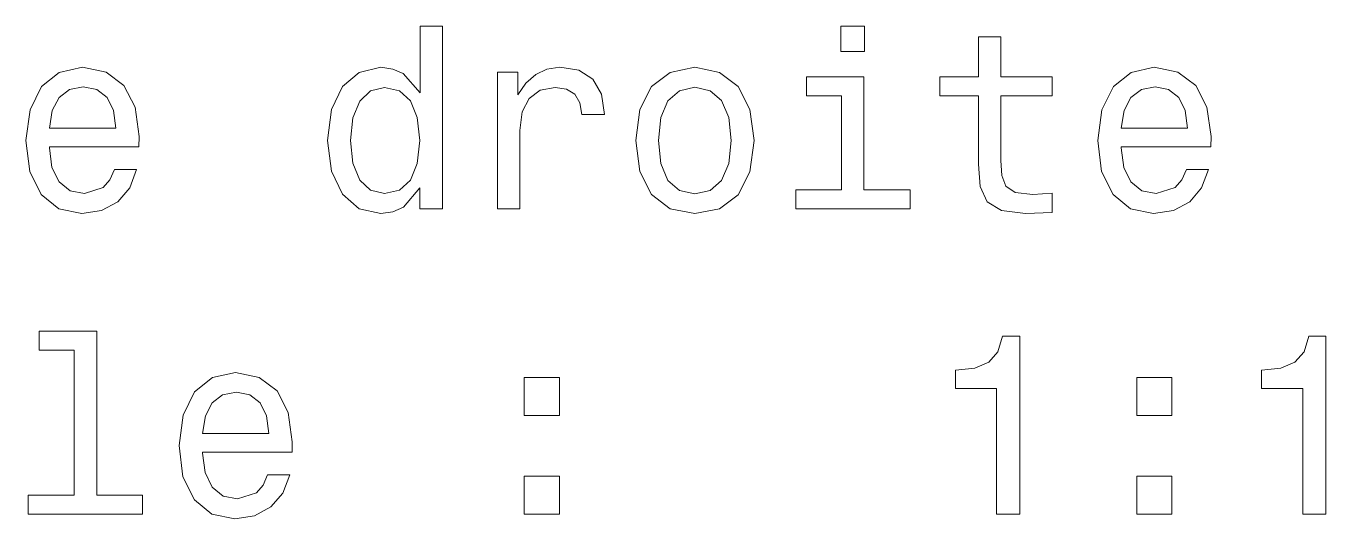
# Model space of a CAD drawing. Extents: x 502 to 772, y 351 to 502.
# Drawn here: x 529.89 to 555.67, y 399.75 to 409.51 of the extents above; entities that cross this region are included whole.
import ezdxf

# ---------------------------------------------------------------- set-up
doc = ezdxf.new("R2010")
doc.units = 0

msp = doc.modelspace()

# ---------------------------------------------------------------- linework, layer by layer
at = {"color": 7, "lineweight": 13}
for points in [[(537.706, 406.312), (537.706, 405.893), (538.15, 405.893), (538.15, 409.514), (537.711, 409.514), (537.711, 408.188), (537.373, 408.571), (537.167, 408.662), (536.93, 408.697), (536.501, 408.597), (536.168, 408.314), (535.951, 407.86), (535.875, 407.25), (535.951, 406.64), (536.168, 406.181), (536.501, 405.893), (536.93, 405.798), (537.167, 405.833), (537.378, 405.924)], [(546.522, 409.514), (546.053, 409.514), (546.053, 409.01), (546.522, 409.01)], [(548.781, 408.133), (548.781, 406.776), (548.811, 406.337), (548.953, 406.035), (549.235, 405.858), (549.714, 405.798), (550.239, 405.823), (550.239, 406.206), (549.855, 406.176), (549.507, 406.216), (549.321, 406.342), (549.24, 406.554), (549.225, 406.852), (549.225, 408.133), (550.239, 408.133), (550.239, 408.511), (549.225, 408.511), (549.225, 409.303), (548.781, 409.303), (548.781, 408.511), (548.015, 408.511), (548.015, 408.133)], [(530.358, 407.119), (532.133, 407.119), (532.138, 407.326), (532.058, 407.906), (531.836, 408.339), (531.483, 408.602), (531.014, 408.697), (530.555, 408.597), (530.202, 408.314), (529.975, 407.855), (529.894, 407.25), (529.97, 406.63), (530.197, 406.176), (530.545, 405.893), (530.999, 405.798), (531.392, 405.863), (531.715, 406.035), (531.952, 406.307), (532.088, 406.67), (531.649, 406.67), (531.558, 406.468), (531.427, 406.317), (531.054, 406.196), (530.767, 406.251), (530.55, 406.428), (530.409, 406.715), (530.358, 407.104)], [(539.244, 405.893), (539.688, 405.893), (539.688, 407.442), (539.734, 407.815), (539.87, 408.082), (540.092, 408.244), (540.389, 408.299), (540.611, 408.264), (540.777, 408.163), (540.878, 407.991), (540.914, 407.759), (541.362, 407.759), (541.302, 408.168), (541.136, 408.46), (540.858, 408.637), (540.48, 408.697), (540.223, 408.657), (540.001, 408.556), (539.804, 408.385), (539.648, 408.153), (539.648, 408.602), (539.244, 408.602)], [(541.983, 407.245), (542.064, 406.63), (542.295, 406.176), (542.664, 405.893), (543.158, 405.798), (543.647, 405.893), (544.015, 406.171), (544.247, 406.625), (544.333, 407.245), (544.247, 407.86), (544.015, 408.319), (543.647, 408.597), (543.158, 408.697), (542.664, 408.597), (542.295, 408.314), (542.064, 407.86)], [(551.61, 407.119), (553.386, 407.119), (553.391, 407.326), (553.31, 407.906), (553.088, 408.339), (552.735, 408.602), (552.266, 408.697), (551.807, 408.597), (551.454, 408.314), (551.227, 407.855), (551.146, 407.25), (551.222, 406.63), (551.449, 406.176), (551.797, 405.893), (552.251, 405.798), (552.644, 405.863), (552.967, 406.035), (553.204, 406.307), (553.34, 406.67), (552.901, 406.67), (552.811, 406.468), (552.68, 406.317), (552.306, 406.196), (552.019, 406.251), (551.802, 406.428), (551.661, 406.715), (551.61, 407.104)], [(530.358, 407.492), (530.414, 407.84), (530.55, 408.097), (530.757, 408.254), (531.029, 408.309), (531.296, 408.254), (531.503, 408.097), (531.629, 407.84), (531.674, 407.492)], [(537.005, 408.299), (537.298, 408.228), (537.52, 408.032), (537.651, 407.704), (537.701, 407.25), (537.651, 406.791), (537.52, 406.463), (537.298, 406.262), (537.005, 406.196), (536.728, 406.262), (536.516, 406.463), (536.375, 406.796), (536.329, 407.25), (536.375, 407.699), (536.516, 408.027), (536.728, 408.228)], [(542.437, 407.25), (542.482, 407.704), (542.623, 408.032), (542.85, 408.233), (543.158, 408.304), (543.461, 408.233), (543.687, 408.037), (543.829, 407.704), (543.879, 407.25), (543.829, 406.791), (543.687, 406.458), (543.461, 406.256), (543.158, 406.191), (542.85, 406.256), (542.623, 406.458), (542.482, 406.791)], [(546.507, 406.267), (546.507, 408.511), (545.367, 408.511), (545.367, 408.133), (546.063, 408.133), (546.063, 406.267), (545.155, 406.267), (545.155, 405.893), (547.424, 405.893), (547.424, 406.267)], [(551.61, 407.492), (551.666, 407.84), (551.802, 408.097), (552.009, 408.254), (552.281, 408.309), (552.548, 408.254), (552.755, 408.097), (552.881, 407.84), (552.927, 407.492)], [(530.852, 403.094), (530.852, 400.22), (529.94, 400.22), (529.94, 399.847), (532.204, 399.847), (532.204, 400.22), (531.296, 400.22), (531.296, 403.468), (530.156, 403.468), (530.156, 403.094)], [(549.139, 399.847), (549.598, 399.847), (549.598, 403.372), (549.255, 403.372), (549.164, 403.064), (548.983, 402.857), (548.705, 402.736), (548.322, 402.696), (548.322, 402.338), (549.139, 402.338)], [(555.211, 399.847), (555.67, 399.847), (555.67, 403.372), (555.327, 403.372), (555.236, 403.064), (555.055, 402.857), (554.777, 402.736), (554.394, 402.696), (554.394, 402.338), (555.211, 402.338)], [(533.394, 401.072), (535.169, 401.072), (535.174, 401.279), (535.094, 401.859), (534.872, 402.292), (534.519, 402.555), (534.05, 402.651), (533.591, 402.55), (533.238, 402.267), (533.011, 401.808), (532.93, 401.203), (533.006, 400.583), (533.233, 400.129), (533.581, 399.847), (534.035, 399.751), (534.428, 399.816), (534.751, 399.988), (534.988, 400.26), (535.124, 400.623), (534.685, 400.623), (534.594, 400.421), (534.463, 400.27), (534.09, 400.149), (533.803, 400.205), (533.586, 400.381), (533.445, 400.669), (533.394, 401.057)], [(539.774, 401.803), (540.47, 401.803), (540.47, 402.555), (539.774, 402.555)], [(551.918, 401.803), (552.614, 401.803), (552.614, 402.555), (551.918, 402.555)], [(533.394, 401.445), (533.45, 401.793), (533.586, 402.05), (533.793, 402.207), (534.065, 402.262), (534.332, 402.207), (534.539, 402.05), (534.665, 401.793), (534.711, 401.445)], [(539.774, 399.847), (540.47, 399.847), (540.47, 400.598), (539.774, 400.598)], [(551.918, 399.847), (552.614, 399.847), (552.614, 400.598), (551.918, 400.598)]]:
    msp.add_lwpolyline(points, close=True, dxfattribs=at)

doc.saveas('drawing.dxf')
